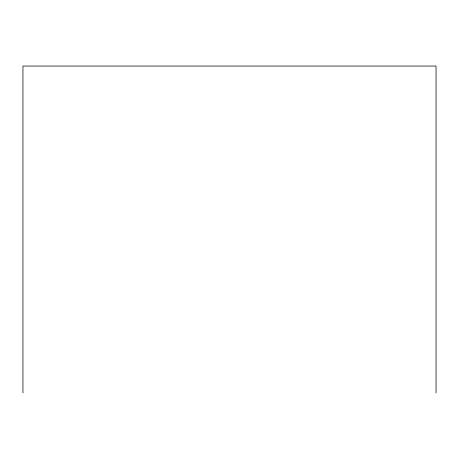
<?xml version="1.0" encoding="UTF-8"?>
<svg xmlns="http://www.w3.org/2000/svg" width="459" height="459" viewBox="0 0 459 459"><rect width="100%" height="100%" fill="white"/><g stroke="black" fill="none" stroke-linecap="round" stroke-linejoin="round"><path stroke-width="0.69" d="M436.05 392.944L436.05 66.056L22.95 66.056L22.95 392.944"/></g></svg>
